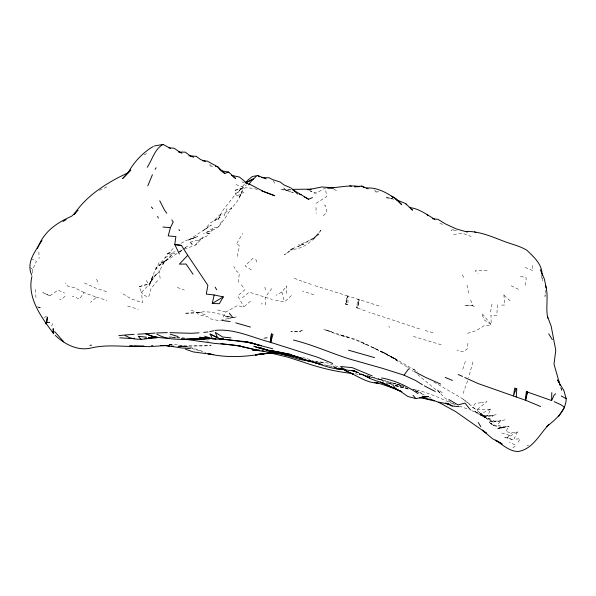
<?xml version="1.0" encoding="UTF-8"?>
<svg xmlns="http://www.w3.org/2000/svg" width="596" height="596" viewBox="0 0 596 596"><rect width="100%" height="100%" fill="white"/><g stroke="black" fill="none" stroke-linecap="round" stroke-linejoin="round"><path stroke-width="0.45" stroke-dasharray="2.98 2.23" d="M315.008 285.685L347.371 295.854L345.278 303.9L345.896 304.34L347.937 304.683L347.967 296.033L381.284 306.687M286.393 293.478L286.669 285.871L281.871 292.003L276.082 295.303M545.362 290.252L544.953 296.51L545.459 293.083M497.511 304.839L496.803 315.277L490.97 315.172L491.193 324.567L483.885 319.709L481.955 313.362L491.193 324.567M467.89 343.311L467.502 348.749L462.943 351.893L456.931 349.986M525.56 285.253L526.208 277.885L518.319 275.553M32.34 273.057L32.75 269.615L36.363 261.353L31.022 258.552M238.244 282.385L239.316 273.542L236.344 270.986L233.818 266.494M356.661 307.678L358.934 299.706L357.712 308.087L356.661 307.678L357.704 299.334L359.53 299.967L357.712 308.087L366.816 311.395M347.371 295.854L345.896 304.34L347.967 296.033M490.508 312.051L492.065 303.811M237.245 256.459L239.488 245.939L236.761 243.496M472.911 362.018L468.568 377.603M150.266 283.264L153.135 275.538L150.266 283.264L141.975 291.854M467.592 380.829L462.898 394.112M465.372 361.422L462.734 369.334M149.075 286.14L152.382 277.833M224.014 215.968L227.031 208.63M480.92 402.717L475.526 403.365L472.226 407.381C477.903 410.346 484.541 410.167 490.679 409.05L489.174 412.655L486.85 415.978L484.533 417.364L474.483 411.054L477.627 413.557L484.533 417.364L497.869 414.242M155.623 269.988L159.46 261.778L164.399 262.434L172.408 254.343L165.666 260.534L162.321 264.81L163.796 262.963L158.596 272.469L155.057 275.3L150.527 282.191L157.255 273.296L155.057 275.3M505.035 419.83L500.901 420.746L497.377 425.015L502.875 426.825L506.414 426.699L497.831 428.733L509.073 426.304L505.632 431.474L511.673 432.905L517.38 431.973L513.953 439.237L520.226 438.775L517.522 443.26M257.39 189.58L253.076 188.276L245.649 187.777L243.593 188.701L238.944 197.976L242.05 191.234C238.914 201.247 231.941 209.345 222.666 214.18M223.18 317.057L225.877 311.999L237.282 305.696L243.935 306.88L250.856 300.838M217.197 227.225L213.591 227.91L209.308 233.706L205.993 232.634L215.223 229.14L218.777 226.54L222.107 220.296M51.412 326.146L53.111 323.188M236.85 243.429L242.602 233.468M95.39 296.793L83.976 292.554L79.566 298.998L72.325 296.19M46.339 315.984L45.676 316.953L42.376 317.772M218.777 226.54L226.018 216.706L231.725 207.751L229.43 209.576M195.562 245.03L199.496 239.763L203.303 237.119L195.562 245.03L184.022 249.307M298.991 331.89L303.163 329.879L298.991 331.89L290.848 331.324L299.036 331.823M39.656 307.521L40.386 307.737L36.505 306.635L39.656 307.521L39.939 307.149M271.746 288.553L265.123 297.262L265.414 305.197M244.382 184.194L237.849 192.627L241.358 188.552L246.491 184.79M157.612 280.619L151.056 288.479L148.724 296.912L144.247 295.541L141.476 292.122L142.489 302.746L130.986 298.797L120.966 292.591M517.38 431.973L506.742 438.03L513.461 439.759L504.723 437.233L506.742 438.03L511.673 432.905M241.358 188.552L235.807 193.849L223.18 209.934L218.024 219.76L221.146 213.502L213.524 221.22L220.148 217.428L210.492 222.874L203.452 230.667L211.342 225.065L189.416 239.585L197.619 236.567L186.675 240.315L178.979 244.397M253.129 258.157L245.03 265.801L253.099 271.046M95.8 297.844L90.488 302.388M275.553 300.25L284.515 302.016L291.593 295.4M323.233 215.655L326.884 212.362L325.453 205.456L323.092 204.815M245.06 289.529L237.737 295.966L243.935 306.88M65.083 296.279L61.276 299.587L59.645 299.073M141.036 291.362L139.173 286.639L149.38 284.106L156.159 267.522L165.569 260.452L159.214 265.868C163.691 259.238 168.489 252.421 174.606 247.243M242.244 297.896L249.188 292.159L272.387 299.468M477.441 409.392L486.977 401.54L481.441 402.605M512.903 447.887L516.002 445.368L509.342 442.21M165.569 260.452L156.092 267.895L158.029 269.854M261.197 304.102L262.27 303.304M178.398 252.659L182.652 249.59M183.359 249.083L187.621 246.021L184.767 248.018M49.93 295.839L42.845 292.636L49.93 295.839L57.961 290.088L64.599 293.068M179.783 251.527L184.06 248.525M467.48 333.335L476.547 330.504L484.429 325.505L491.141 325.416M165.114 257.919L172.088 253.24M316.036 203.303L326.72 196.553L325.356 187.964L316.394 193.074L310.054 190.735M205.993 232.634L213.591 227.91M179.24 252.101L182.428 250.238M236.865 196.069L244.122 192.031M144.031 154.967L147.868 152.948M313.742 238.08L305.42 242.341L298.417 244.747M490.679 409.05L480.428 414.041L486.85 415.978L493.13 415.665M472.971 305.815L464.515 305.383L472.971 305.815L475.966 307.678M99.443 190.34L108.852 186.012M165.666 260.534L168.422 259.439L177.221 253.352L166.217 253.531L175.038 251.78M188.373 240.143L197.619 236.567M139.173 286.639L148.24 283.815L145.767 279.531M236.21 195.712L235.174 190.206L244.204 187.546L234.265 184M190.206 242.229L199.496 239.763L207.177 235.785L209.308 233.706L203.541 233.222M453.601 229.557L451.016 230.212L457.259 230.63M499.314 421.119L500.901 420.746L489.763 421.506L493.205 421.99L499.314 421.119L494.62 421.193L481.367 415.665L493.272 415.643L488.996 419.115L478.61 412.171L485.792 417.565L462.593 398.724L434.015 382.103M497.831 428.733L509.073 426.304M235.174 190.206L243.593 188.701M374.608 189.915L375.92 191.964L378.453 191.517M453.593 234.504L462.466 233.222L471.22 236.493M266.695 337.88L263.06 338.215L269.317 337.649M527.013 445.406L528.63 445.264M375.92 191.964L379.324 191.808M290.438 189.908L285.38 190.064L283.808 187.904L287.078 190.616L294.819 193.372M487.103 270.457L475.042 270.822L478.029 273.303M178.703 346.082L211.163 345.762L177.645 346.149M501.608 305.107L504.618 305.07L503.903 294.379M168.877 344.898L173.183 344.838L168.914 344.823M290.811 189.357L280.656 189.439L287.078 190.616L285.38 190.064L293.239 192.493M153.053 345.285L151.369 345.293L153.202 345.322M168.951 336.896L175.865 337.165M169.182 344.734C181.907 343.862 193.946 348.504 205.806 352.4M177.899 346.343L188.016 347.118M181.825 338.103L184.604 338.23M168.891 337.366L170.739 337.47M171.663 337.522L179.97 338.014M172.4 337.761L176.908 338.2M176.781 337.254L181.363 337.701M392.406 198.416L386.551 197.842L394.157 199.25M209.665 165.897L214.217 166.448M188.977 347.185L180.044 345.956L186.31 347.185M315.068 361.124L327.725 363.053L339.817 367.464M182.272 337.79L184.991 338.178M316.029 361.839L324.179 363.009L317.065 361.869M386.506 197.477L392.399 198.334M355.037 373.811L360.453 374.675M333.492 367.061L339.713 368.09M326.787 365.49L332.151 366.503L322.972 364.551M411.419 389.121C426.885 391.378 440.876 398.687 455.061 404.826M413.296 389.471L418.601 390.469M407.88 388.406L399.082 386.595L393.159 384.666M408.342 389.113L394.41 385.739M439.9 223.552L444.214 224.558M367.732 375.823L404.058 386.35L393.665 383.303L401.555 385.612M395.759 385.56L407.113 388.294L399.082 386.595L393.092 384.591M217.637 309.98L225.877 311.999M362.39 374.921L358.554 373.983L360.319 374.43M206.656 340.86L208.421 341.299M333.902 366.823L340.256 368.514M369.162 376.679L382.461 379.913L377.864 378.751L404.006 386.364M302.619 357.481L306.15 358.39M359.12 373.752L360.856 374.191M191.636 348.451L202.141 351.603M209.554 164.727L211.215 165.159M190.757 243.697L192.456 244.136M343.564 336.002L340.078 334.945L353.92 338.729L361.608 341.955L386.35 354.039L398.143 360.587L379.92 351.051L395.044 358.576L417.319 371.569M385.806 383.273L391.088 384.711M331.585 331.637L323.665 329.432L350.522 338.036M419.629 328.955L368.827 312.11M425.142 330.504L433.702 332.94M333.082 366.615L335.585 367.337M345.278 303.9L347.937 304.683M127.648 306.12L138.235 309.242M501.72 433.009L509.595 435.385M441.219 344.786L413.244 336.397M358.74 373.103L360.491 373.64M415.345 390.939L421.633 393.293L414.913 390.7M241.946 181.884L244.569 182.689M106.542 291.63L95.718 288.084L83.738 282.668M96.299 297.106L106.907 300.436M366.6 375.517L391.527 383.921M191.197 310.315L194.892 311.492M313.779 294.759L302.477 291.049M307.037 358.621L313.131 360.61M303.491 281.796L312.982 284.955M392.235 384.308L387.951 382.878L392.287 384.368M466.862 408.729L459.918 406.353M202.32 313.883L205.754 315.038M359.105 374.012L360.833 374.631M455.597 404.781C447.968 401.682 442.09 395.506 436.861 389.337L440.764 393.554L417.699 374.705M415.568 390.924L417.058 391.468L415.576 390.872M327.003 330.378L337.984 334.751L349.249 337.88L360.491 341.873L386.35 354.039L396.243 359.634L391.594 356.93M177.34 287.451L184.313 290.073M294.268 278.257L302.477 281.454M525.039 267.477L532.75 270.577L532.168 264.877M416.85 391.587L425.149 395.409M429.388 397.323L431.079 398.091M471.756 410.651L477.091 413.095L474.483 411.054L484.533 417.364M83.976 292.554L74.82 287.779L67.445 285.968L65.486 282.876M309.25 190.571L315.634 193.618M511.115 285.767L518.706 289.418M386.208 354.128L395.044 358.576M378.758 350.448L373.476 347.781L375.562 348.854M365.981 344.689L360.491 341.873M333.931 189.126L337.895 191.398M386.35 354.039L382.058 351.558L396.847 360.52L392.645 357.622L399.901 362.733L407.94 367.449L407.336 367.047L413.289 371.531M413.065 368.976L417.498 371.68M469.618 404.177L462.593 398.724M439.96 390.916L443.044 393.412M30.389 267.634L32.75 269.615M504.052 295.355L511.033 301.68M388.786 326.31L389.791 327.428M241.38 284.881L243.235 287.205M273.147 180.789L274.927 183.389M190.519 242.281L193.149 246.245M462.131 274.898L464.649 278.809M96.5 279.263L98.929 284.188M560.523 387.37L562.252 391.475L560.724 387.251M470.631 299.907L472.695 305.681M255.773 259.208L257.189 263.372M281.871 292.003L284.515 302.016M468.605 293.21L466.966 284.836M541.421 275.605L542.434 280.738L542.248 277.125M159.013 270.316L160.153 278.421M264.959 287.026L265.309 290.043M35.388 289.447L36.036 298.395M316.014 207.497L316.178 213.517M38.896 251.959L39.083 258.597M320.857 230.302C313.541 240.218 303.699 249.627 290.498 249.478L293.955 248.025L284.396 254.887L293.523 248.227L303.684 244.211L298.335 246.334L308.11 241.455L318.994 234.191L312.371 239.965L320.857 230.302M228.432 318.555L218.806 320.633L210.775 318.912L207.699 316.826L199.712 314.926L196.635 312.803L184.559 313.243L201.545 312.602L196.635 312.803C209.129 309.644 220.833 314.874 232.82 317.459L224.588 316.64L233.833 317.37L236.508 316.893L228.432 318.555M501.571 427.943L493.719 425.47L490.605 423.51L501.571 427.943M493.205 421.99L487.945 419.569L484.473 417.029L493.205 421.99M493.719 425.47L489.189 422.281L493.719 425.47"/><path stroke-width="0.89" d="M464.776 377.521L477.918 383.496L525.322 400.162L526.35 391.654L551.62 400.549L551.799 392.585M547.664 316.923L551.166 326.154L555.77 350.269L553.997 364.089L560.113 385.56M31.923 276.507C26.783 297.933 41.593 317.519 53.625 333.73L53.051 331.95L53.178 328.605L53.327 330.311M516.218 396.958L516.799 388.659L516.062 389.091L513.394 395.93L514.773 388.011L516.062 389.091M215.022 330.422C233.975 328.374 252.168 337.47 270.174 342.201L270.837 341.679L272.975 334.423L271.441 333.931L270.837 341.679L271.761 342.73L317.594 357.257L332.65 363.456M46.92 322.429L47.397 317.072L45.922 323.926L46.92 322.429L49.766 322.376M271.441 333.931L270.174 342.201L271.761 342.73M559.227 382.215L557.416 379.987L563.876 390.514L566.2 398.694C565.939 411.218 555.725 419.256 546.897 426.46L548.789 424.65C539.462 434.357 532.66 449.332 518.043 451.507C509.088 451.388 502.629 444.609 495.581 440.139L502.108 443.953L492.37 438.626L482.35 430.088L486.5 433.21L455.523 411.516L438.567 402.196M212.243 303.483L214.158 294.968L223.291 296.882L219.343 303.707L212.243 303.483L223.291 296.882M525.322 400.162L527.408 391.848L526.35 391.654M171.812 219.939L173.235 221.906L170.426 227.627L168.214 235.889L175.887 236.597L174.799 244.531L179.351 254.008M147.808 185.84L152.412 174.732M551.62 400.549L554.176 395.118L555.636 393.785M147.19 167.312C152.323 159.87 154.632 148.873 163.103 144.426L170.598 148.486M37.347 248.592C43.895 231.553 55.875 223.329 71.676 216.184L78.054 210.314M41.958 240.471C35.626 250.886 25.784 262.285 31.73 275.173M155.154 169.316L156.145 167.722M558.608 416.448L564.591 407.224L560.642 404.617L554.213 401.667M248.718 184.797L250.685 181.855L256.22 176.349M293.396 340.033C313.131 344.838 331.555 353.465 350.902 359.418L381.939 368.172L404.043 375.182L408.275 369.296L408.983 369.177M181.445 245.433L174.799 244.531L181.445 245.433L187.725 255.297L179.374 264.125L186.094 264.035L193.067 274.257M75.96 212.474L73.964 214.426C86.986 195.011 107.362 182.451 128.088 172.758C134.018 161.963 142.705 152.673 153.336 146.415M63.057 221.407L66.156 219.619M246.208 182.726L253.285 178.949L246.26 182.383M304.236 196.807L308.534 199.258L312.483 197.567M221.965 171.581L224.781 173.443L228.655 172.065L235.614 178.465L232.842 176.379M307.655 189.811L322.034 186.95L333.79 187.904L327.889 187.949M209.703 331.674L213.867 330.698M394.656 388.473L400.408 391.334L407.85 396.489L415.799 398.545L428.241 396.549L422.087 396.355M266.107 178.882L257.628 175.529L252.354 176.528L248.227 179.821L245.477 182.95L249.813 184.298L263.693 191.532L274.711 195.726L261.711 190.884M154.327 145.968L163.103 144.426M125.145 335.511C133.847 340.696 144.172 339.765 153.559 337.299L148.367 337.917M89.966 345.36L91.501 345.159M428.241 396.549L419.562 397.681L431.146 399.394L437.673 401.987L449.153 404.155L452.282 406.032L459.248 406.666M368.157 188.835L361.727 186.071L354.553 186.772L359.783 186.637C348.846 184.484 338.081 188.105 327.115 187.882M155.899 336.926L148.739 337.723L156.003 336.852M203.765 332.412L207.93 331.965M125.011 335.019L134.107 334.334M199.049 332.821L191.189 333.306L169.942 332.657M118.857 335.578L124.489 335.094M131.411 345.985L132.126 345.933L129.414 346.127L144.046 346.194C126.739 347.475 109.314 343.937 92.201 347.736C78.314 351.543 65.083 344.63 55.197 335.339M53.051 331.95L54.944 331.838L63.712 341.784M156.636 332.948L167.342 332.65M270.39 353.13L257.472 354.374L268.885 353.13L262.456 353.853L271.016 353.242L277.416 353.48M144.903 338.334L146.638 338.237M148.367 338.148L157.031 337.679L148.516 338.096M344.361 369.192C334.244 369.535 324.507 366.227 315.224 362.569L316.148 362.897L308.311 360.334L319.516 363.716M155.161 333.06L137.713 334.237M311.157 189.163L292.658 189.342M196.613 338.908L193.052 338.93L209.941 338.714L185.84 339.31L193.052 338.93L204.912 339.429C188.954 337.656 171.566 342.7 156.904 334.132M129.176 338.476L134.629 338.305M366.518 188.045C375.592 187.204 384.271 191.517 391.743 196.196L396.094 198.855L401.808 204.763L394.902 198.155L391.87 196.27L392.98 197.425M275.397 353.123L266.121 353.376L255.386 355.007L258.59 354.501C242.036 357.153 224.61 357.607 208.183 353.741M259.774 350.262L252.622 350.195L259.327 350.344M178.576 152.054L185.296 152.136L190.571 156.145L193.648 157.202M160.555 345.434L169.666 345.881M261.54 177.653L269.094 177.772L272.26 179.485L280.113 181.981L284.001 184.984L290.304 187.621M133.988 345.978L148.806 346.671L165.904 345.561L182.182 348.012L190.489 348.533M259.238 350.321L257.472 350.269L259.297 350.455M216.043 339.05L223.463 339.318L220.878 339.169L210.068 334.051L212.541 338.789L216.043 339.05L199.6 337.262L206.76 338.044M134.465 338.707L119.751 337.828M152.889 336.896L154.662 336.971L145.886 333.864L151.578 336.144L159.654 337.641L167.908 338.386M202.58 160.846L207.207 161.084L217.853 166.895L224.781 173.443M466.288 231.397C479.959 231.263 492.244 236.858 504.752 241.596C512.225 244.39 520.04 246.066 526.976 250.298C533.264 256.556 540.356 262.441 541.935 271.754M169.473 345.762L166.835 345.598L169.189 345.792M171.484 346L173.302 346.112M220.401 338.819L223.165 339.02M188.954 155.787L196.315 156.338L200.547 159.579L205.397 161.278M162.902 227.046L170.426 227.627M225.862 339.415L252.704 343.192M219.142 338.848L224.17 339.273M226.145 339.429L227.895 339.578M168.705 147.778L174.211 148.24L180.536 152.71L181.981 153.187M220.878 339.169L244.308 341.486L250.149 342.573L258.44 345.062L252.354 343.11M310.531 361.332L299.721 359.47L280.664 353.622M230.905 337.858L222.673 337.038L215.312 332.404L217.615 337.887L210.068 334.051M262.039 350.731L263.872 350.917M336.286 368.715L355.074 371.092L352.005 370.325M432.487 218.762L437.971 219.328L445.354 223.88L456.186 228.894L467.428 232.112M146.474 337.172L138.257 336.293L141.088 339.467M214.158 294.968L206.276 294.089L207.877 285.32L187.725 255.297M221.526 338.804L223.344 339.027M220.997 343.601L238.102 345.74L254.12 349.375M181.385 338.774L214.679 343.4L234.668 345.218L242.736 346.753L239.361 345.956L258.686 350.649L286.534 354.911L299.944 357.66M221.98 320.432L230.183 321.579M353.249 373.558C336.308 371.897 319.724 367.836 303.662 362.249L287.905 357.168L271.94 353.353M273.177 353.085L276.745 353.599L274.033 353.175M280.046 352.743L268.423 350.634L279.897 352.832L272.99 351.357M255.006 349.509L256.787 349.77M250.149 342.573L245.559 341.709L272.759 348.802M289.947 355.574L281.819 354.277L289.947 355.574L280.843 353.644M340.279 368.693L342.082 368.984M343.892 369.274L345.695 369.557L344.138 369.289M220.557 170.65L228.655 172.065M208.138 353.696L213.07 354.568L193.268 351.916L185.468 349.196M422.996 398.188L434.342 400.966M409.221 207.542C418.913 208.391 426.796 214.657 434.827 219.343M306.463 359.91L301.174 358.837L304.75 359.582M231.464 175.336L239.488 177.079L247.265 183.464M321.929 364.625L306.933 360.655L291.504 355.313L301.569 358.121L294.603 356.475M374.66 382.312L378.512 383.206C365.653 383.005 355.738 374.586 344.235 370.22M266.017 349.636L271.247 350.925M348.504 350.18L374.586 357.63M215.365 166.247L217.853 166.895L220.013 169.905M381.537 377.939C394.85 380.427 407.15 385.932 418.109 393.74M374.772 382.364L381.842 384.211L397.435 389.68L394.217 388.175M265.145 349.42L253.874 346.321C268.99 351.878 285.134 353.175 300.414 358.032L288.941 354.21M349.807 185.803L351.349 186.228M250.454 327.07L235.718 322.853M299.393 194.221L301.151 194.713L308.534 199.258M322.056 364.61L318.257 363.53L320.007 364.044M170.18 334.177L178.055 336.561M445.614 403.067L449.153 404.155M352.132 370.474L358.278 372.642L352.206 370.548M295.907 356.483L291.086 354.911M204.704 336.241L212.541 338.789M256.965 344.22L261.48 345.769M395.848 199.563L405.645 203.556L412.551 210.165L411.143 209.233M392.511 387.475L386.521 385.009L393.703 388.026L381.485 382.535L384.569 383.705L371.315 379.078L361.496 374.102L369.833 377.953M404.043 375.182L415.598 380.501L422.393 384.733M445.532 403.224L452.282 406.032M540.639 406.502L525.784 400.333L527.408 391.848L527.81 392.123M445.167 377.387L452.424 380.442M458.205 374.549L462.563 376.426M346.172 371.047L353.041 374.05L351.901 373.543M372.329 375.964L352.303 367.665L340.584 366.503L343.46 369.006M394.515 388.398L401.823 391.736L381.485 382.535L387.623 385.448M380.129 381.85L383.325 383.414M440.593 384.07L425.522 377.357L414.54 371.606M435.251 391.468L424.277 385.828M561.268 395.945L566.2 398.694M448.877 399.536L458.071 404.937L464.94 403.06L470.49 409.877M292.964 189.833L301.151 194.713M361.727 186.071L364.052 187.584M257.628 175.529L259.476 176.796M474.61 231.822L475.832 232.701M290.997 188.008L297.739 194.095M412.998 395.267L415.799 398.545M151.391 206.976L152.77 208.593M229.341 313.228L232.179 316.767M392.749 384.748L395.453 388.48M178.956 229.661L179.664 230.645M166.791 213.279L164.593 210.202L159.735 200.785M405.645 203.556L406.539 204.823M427.131 214.359L428.002 215.737M548.745 333.864L552.365 339.683M478.268 422.527L480.868 426.721M215.149 287.108L216.653 289.76M540.244 269.615L544.357 278.928L546.219 287.935M157.664 216.37L158.298 218.099M545.653 285.782C548.871 296.398 545.265 307.409 547.866 318.19M53.476 332.017L53.625 333.73M542.01 272.61L542.151 275.315M130.725 170.113L122.731 178.413L130.725 170.113M282.526 352.757L271.053 350.545L290.557 354.478L282.526 352.757M269.645 350.992L258.537 347.185L269.645 350.992"/></g></svg>
